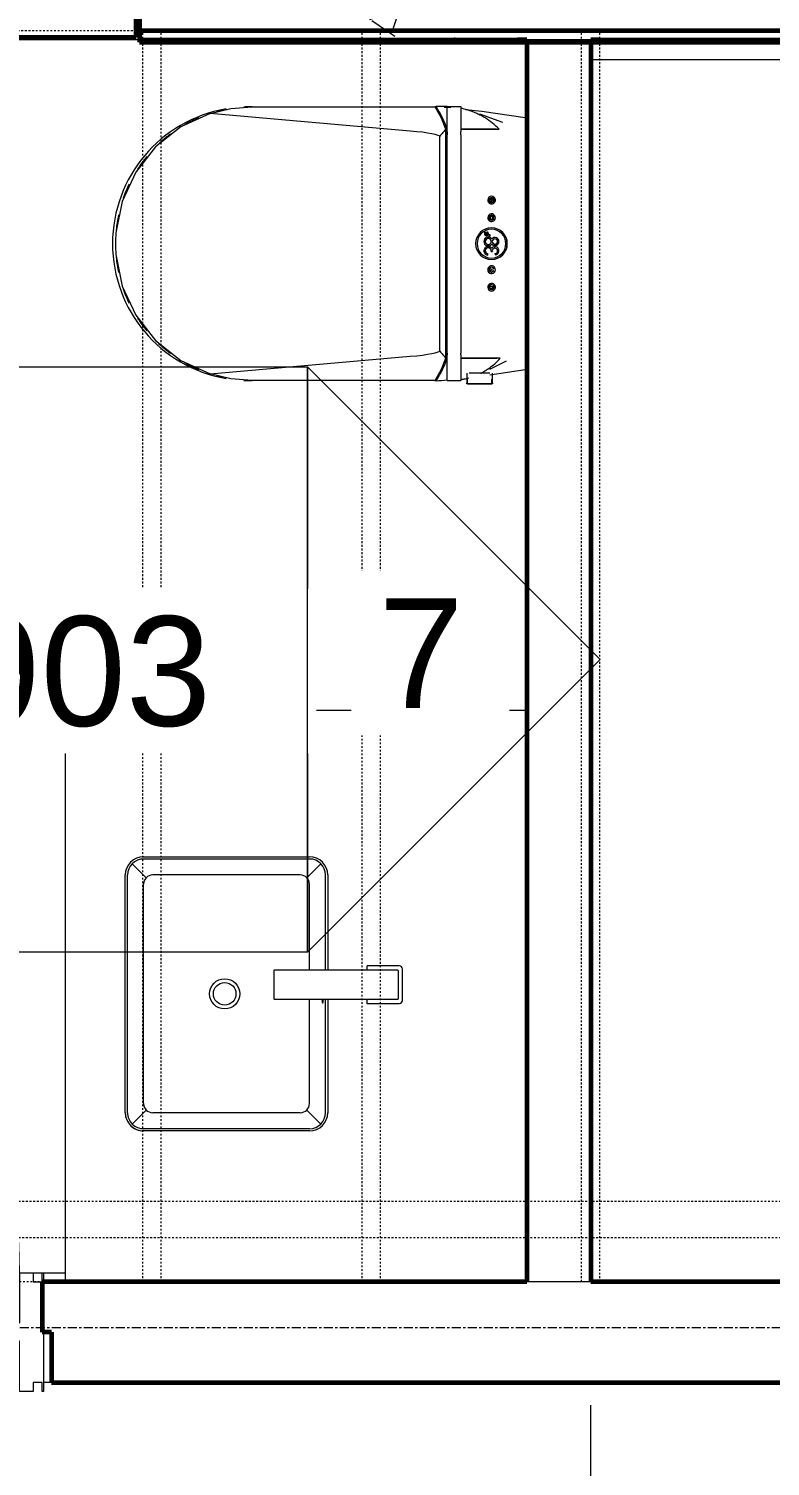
# Model space of a CAD drawing. Header units: inches. Extents: x -10318 to -7858, y -1627 to -453.
# Drawn here: x -8895.3 to -8854.7, y -889 to -810.4 of the extents above; entities that cross this region are included whole.
import ezdxf

# ---------------------------------------------------------------- set-up
doc = ezdxf.new("R2010")
doc.units = ezdxf.units.IN
doc.header["$MEASUREMENT"] = 0
doc.linetypes.add('Grid Line 1_2_', pattern=[0.875, 0.5, -0.125, 0.125, -0.125])
doc.linetypes.add('Overhead 1_16_', pattern=[0.101562, 0.0625, -0.039062])
for name, color, linetype, lineweight in [('A-ANNO-DIMS', 211, 'Continuous', 9), ('A-ANNO-DIMS-64', 211, 'Continuous', 9), ('A-DOOR', 31, 'Continuous', 18), ('A-FLOR', 192, 'Continuous', 18), ('A-FLOR-HRAL', 11, 'Continuous', 9), ('A-FLOR-HRAL-MBND', 5, 'Overhead 1_16_', 9), ('A-WALL', 113, 'Continuous', 18), ('A-WALL-PATT', 111, 'Continuous', 60), ('G-ANNO-SYMB', 111, 'Continuous', 9), ('P-SANR-FIXT', 6, 'Continuous', 9), ('S-FNDN', 32, 'Continuous', 18), ('S-GRID', 1, 'Continuous', 9), ('S-STRS-MBND', 31, 'Overhead 1_16_', 9)]:
    doc.layers.add(name, color=color, linetype=linetype, lineweight=lineweight)
doc.styles.add('Arial', font='arial.ttf', dxfattribs={"height": 6})
doc.dimstyles.new('Linear_-_3_32__Arial', dxfattribs={"dimscale": 12, "dimtxt": 6.121556, "dimasz": 0.666667, "dimexe": 0.5, "dimexo": 0.333333, "dimgap": 0.333333, "dimtad": 1, "dimdec": 3, "dimrnd": 0.125, "dimzin": 3, "dimdsep": 46, "dimlunit": 4, "dimtxsty": 'Arial', "dimblk1": 'OBLIQUE', "dimblk2": 'OBLIQUE', "dimsah": 1, "dimcen": 0.09, "dimdle": 0.5, "dimazin": 0, "dimtfac": 1, "dimtdec": 4, "dimtix": 1, "dimtmove": 0, "dimatfit": 3, "dimfxl": 1, "dimtvp": 1, "dimtfill": 1, "dimfrac": 2, "dimtolj": 1, "dimtzin": 0, "dimarcsym": 2})
pattern_1 = [(50, (950.84, 0), (18.362056, -1.606828), [1.92, -21.12]), (355, (950.84, 0), (-3.552257, 19.255874), [1.536, -16.896]), (100.451, (952.37, -0.134), (14.81021, 17.649286), [1.632, -17.949]), (46.184, (950.84, 5.12), (27.32125, -4.237615), [2.88, -31.68]), (96.636, (953.117, 4.767), (23.927535, 24.93717), [2.448, -26.924]), (351.184, (950.84, 5.12), (23.927645, 24.93743), [2.304, -25.344]), (21, (953.4, 3.84), (15.28081, -10.307465), [1.92, -21.12]), (326, (953.4, 3.84), (6.22856, 18.563735), [1.536, -16.896]), (71.451, (954.673, 2.981), (21.509846, 8.25628), [1.632, -17.949]), (37.5, (950.8396, 0), (0.3110953, 8.5225365), [0.8448, -15.846, 0.8448, -16.307, -16.96]), (37.5, (950.8396, 0), (0.3110953, 8.5225365), [-33.843, 0.8448, -16.115]), (7.5, (950.84, 0), (6.7346365, 10.097431), [0.8448, -8.934, 0.8448, -15.462, -6.464]), (7.5, (950.84, 0), (6.7346365, 10.097431), [-26.086, 0.8448, -5.619]), (327.5, (945.1306, 0), (13.6661073, -0.5771864), [0.8448, -5.555, 0.8448, -19.123, -26.496]), (327.5, (945.1306, 0), (13.6661073, -0.5771864), [-26.368, 0.8448, -25.651]), (317.5, (942.57, 0), (14.929853, 2.562859), [0.8448, -7.475, 0.8448, -12.416, -18.816]), (317.5, (942.57, 0), (14.929853, 2.562859), [-21.581, 0.8448, -17.971])]

# ---------------------------------------------------------------- blocks, each defined once
blk = doc.blocks.new('Smart Toilet - Unique-6402643-4-Lower')
at = {"layer": 'P-SANR-FIXT'}
for p, q in [((-9825.272, -815.951), (-9836.221, -814.993)), ((-9833.92, -814.63), (-9834.082, -814.63)), ((-9833.92, -814.63), (-9823.925, -814.63)), ((-9823.854, -814.63), (-9823.925, -814.63)), ((-9823.89, -814.67), (-9823.828, -814.67)), ((-9823.257, -814.616), (-9823.854, -814.616)), ((-9823.854, -814.662), (-9823.854, -814.616)), ((-9823.058, -814.67), (-9823.424, -814.67)), ((-9823.257, -816.001), (-9823.257, -814.606)), ((-9823.257, -814.606), (-9822.514, -814.606)), ((-9822.514, -814.606), (-9822.514, -814.765)), ((-9822.514, -814.779), (-9822.514, -816.001)), ((-9821.481, -815.005), (-9820.233, -815.472)), ((-9818.984, -815.215), (-9818.901, -815.231)), ((-9823.327, -815.855), (-9823.356, -815.855)), ((-9823.356, -815.855), (-9823.356, -828.366)), ((-9823.327, -828.366), (-9823.327, -815.855)), ((-9823.265, -815.855), (-9823.265, -828.366)), ((-9823.257, -816.001), (-9823.257, -816.162)), ((-9822.514, -815.841), (-9820.415, -815.841)), ((-9820.561, -815.855), (-9822.514, -815.855)), ((-9822.514, -816.162), (-9822.514, -816.001)), ((-9823.655, -816.681), (-9823.655, -816.231)), ((-9823.655, -827.54), (-9823.655, -816.681)), ((-9823.257, -828.1), (-9823.257, -816.162)), ((-9822.514, -816.162), (-9822.514, -828.1)), ((-9820.84, -819.627), (-9820.903, -819.673)), ((-9820.903, -819.673), (-9820.859, -819.734)), ((-9820.839, -819.626), (-9820.902, -819.673)), ((-9820.902, -819.673), (-9820.858, -819.733)), ((-9820.859, -819.734), (-9820.877, -819.804)), ((-9820.877, -819.804), (-9820.797, -819.809)), ((-9820.858, -819.733), (-9820.876, -819.804)), ((-9820.876, -819.804), (-9820.796, -819.808)), ((-9820.774, -819.717), (-9820.84, -819.627)), ((-9820.773, -819.717), (-9820.839, -819.626)), ((-9820.797, -819.809), (-9820.774, -819.717)), ((-9820.796, -819.808), (-9820.773, -819.717)), ((-9820.856, -820.614), (-9820.907, -820.675)), ((-9820.855, -820.614), (-9820.907, -820.675)), ((-9820.907, -820.675), (-9820.88, -820.75)), ((-9820.907, -820.675), (-9820.879, -820.75)), ((-9820.88, -820.75), (-9820.801, -820.764)), ((-9820.879, -820.75), (-9820.801, -820.764)), ((-9820.777, -820.628), (-9820.856, -820.614)), ((-9820.777, -820.628), (-9820.855, -820.614)), ((-9820.801, -820.764), (-9820.75, -820.703)), ((-9820.801, -820.764), (-9820.749, -820.703)), ((-9820.75, -820.703), (-9820.777, -820.628)), ((-9820.749, -820.703), (-9820.777, -820.628)), ((-9821.143, -821.522), (-9821.187, -821.477)), ((-9821.142, -821.522), (-9821.187, -821.477)), ((-9821.046, -821.466), (-9821.082, -821.518)), ((-9821.082, -821.518), (-9821.046, -821.466)), ((-9821.045, -821.466), (-9821.081, -821.517)), ((-9821.045, -821.466), (-9821.081, -821.517)), ((-9821.027, -822.745), (-9821.027, -822.666)), ((-9821.026, -822.745), (-9821.026, -822.666)), ((-9820.849, -822.545), (-9820.784, -822.545)), ((-9820.848, -822.545), (-9820.783, -822.545)), ((-9820.645, -822.649), (-9820.63, -822.727)), ((-9820.644, -822.648), (-9820.629, -822.727)), ((-9820.889, -823.468), (-9820.939, -823.529)), ((-9820.939, -823.529), (-9820.852, -823.599)), ((-9820.888, -823.467), (-9820.938, -823.529)), ((-9820.938, -823.529), (-9820.851, -823.599)), ((-9820.831, -823.515), (-9820.889, -823.468)), ((-9820.83, -823.515), (-9820.888, -823.467)), ((-9820.852, -823.599), (-9820.702, -823.57)), ((-9820.851, -823.599), (-9820.701, -823.57)), ((-9820.626, -823.475), (-9820.831, -823.515)), ((-9820.625, -823.475), (-9820.83, -823.515)), ((-9820.722, -823.454), (-9820.658, -823.408)), ((-9820.721, -823.454), (-9820.657, -823.408)), ((-9820.889, -824.43), (-9820.939, -824.491)), ((-9820.939, -824.491), (-9820.852, -824.561)), ((-9820.888, -824.429), (-9820.938, -824.491)), ((-9820.938, -824.491), (-9820.851, -824.561)), ((-9820.831, -824.477), (-9820.889, -824.43)), ((-9820.83, -824.477), (-9820.888, -824.429)), ((-9820.852, -824.561), (-9820.759, -824.543)), ((-9820.851, -824.561), (-9820.758, -824.543)), ((-9820.759, -824.463), (-9820.831, -824.477)), ((-9820.758, -824.463), (-9820.83, -824.477)), ((-9820.759, -824.543), (-9820.759, -824.463)), ((-9820.758, -824.543), (-9820.758, -824.463)), ((-9823.655, -827.991), (-9823.655, -827.54)), ((-9836.221, -829.228), (-9825.272, -828.27)), ((-9823.356, -828.366), (-9823.327, -828.366)), ((-9823.257, -828.1), (-9823.257, -828.195)), ((-9823.257, -829.588), (-9823.257, -828.195)), ((-9822.514, -828.195), (-9822.514, -828.1)), ((-9822.514, -828.195), (-9822.514, -829.588)), ((-9822.514, -828.366), (-9820.514, -828.366)), ((-9820.353, -828.38), (-9822.514, -828.38)), ((-9820.024, -828.533), (-9820.946, -828.986)), ((-9822.185, -829.199), (-9822.185, -829.746)), ((-9821.481, -829.199), (-9822.044, -829.199)), ((-9820.918, -829.199), (-9821.481, -829.199)), ((-9818.984, -829.006), (-9820.931, -829.3)), ((-9820.777, -829.746), (-9820.777, -829.199)), ((-9818.901, -828.99), (-9818.984, -829.006)), ((-9834.082, -829.591), (-9833.92, -829.591)), ((-9823.925, -829.591), (-9833.92, -829.591)), ((-9823.925, -829.591), (-9823.859, -829.591)), ((-9823.828, -829.552), (-9823.89, -829.552)), ((-9823.859, -829.614), (-9823.859, -829.563)), ((-9823.257, -829.588), (-9822.514, -829.588)), ((-9822.472, -829.552), (-9822.514, -829.552)), ((-9822.298, -829.525), (-9822.472, -829.552)), ((-9822.156, -829.53), (-9822.156, -829.741)), ((-9822.146, -829.785), (-9821.481, -829.785)), ((-9821.481, -829.785), (-9820.817, -829.785)), ((-9820.81, -829.741), (-9820.81, -829.53))]:
    blk.add_line(p, q, dxfattribs=at)
at = {"layer": 'P-SANR-FIXT', "flags": 128}
for points in [[(-9836.221, -814.993), (-9837.821, -815.728), (-9839.204, -816.816), (-9840.295, -818.197), (-9841.033, -819.795), (-9841.378, -821.522)], [(-9836.221, -814.993), (-9835.085, -814.722), (-9833.92, -814.63)], [(-9823.925, -814.63), (-9823.912, -814.65), (-9823.899, -814.67)], [(-9823.327, -815.855), (-9823.573, -815.244), (-9823.899, -814.67)], [(-9822.254, -814.765), (-9821.358, -814.867), (-9818.984, -815.215)], [(-9823.655, -816.231), (-9823.757, -816.186), (-9823.904, -816.142), (-9824.096, -816.1), (-9824.33, -816.059), (-9824.606, -816.021), (-9824.921, -815.985), (-9825.272, -815.951)], [(-9823.356, -815.855), (-9823.383, -815.905), (-9823.418, -815.951)], [(-9841.378, -822.7), (-9841.033, -824.426), (-9840.295, -826.024), (-9839.204, -827.406), (-9837.821, -828.494), (-9836.221, -829.228)], [(-9825.272, -828.27), (-9824.921, -828.237), (-9824.606, -828.2), (-9824.33, -828.162), (-9824.096, -828.121), (-9823.904, -828.079), (-9823.757, -828.035), (-9823.655, -827.991)], [(-9823.899, -829.552), (-9823.573, -828.978), (-9823.327, -828.366)], [(-9823.418, -828.27), (-9823.383, -828.316), (-9823.356, -828.366)], [(-9833.92, -829.591), (-9835.085, -829.5), (-9836.221, -829.228)], [(-9823.899, -829.552), (-9823.912, -829.571), (-9823.925, -829.591)], [(-9822.146, -829.785), (-9822.147, -829.785), (-9822.149, -829.785), (-9822.15, -829.785), (-9822.152, -829.785), (-9822.153, -829.784), (-9822.155, -829.784), (-9822.156, -829.784), (-9822.158, -829.783), (-9822.159, -829.783), (-9822.161, -829.782), (-9822.162, -829.781), (-9822.164, -829.781), (-9822.165, -829.78), (-9822.166, -829.779), (-9822.168, -829.778), (-9822.169, -829.777), (-9822.17, -829.776), (-9822.172, -829.775), (-9822.173, -829.774), (-9822.174, -829.773), (-9822.175, -829.772), (-9822.176, -829.771), (-9822.177, -829.77), (-9822.178, -829.768), (-9822.179, -829.767), (-9822.18, -829.766), (-9822.18, -829.764), (-9822.181, -829.763), (-9822.182, -829.761), (-9822.182, -829.76), (-9822.183, -829.759), (-9822.183, -829.757), (-9822.184, -829.756), (-9822.184, -829.754), (-9822.184, -829.752), (-9822.185, -829.751), (-9822.185, -829.749), (-9822.185, -829.748), (-9822.185, -829.746), (-9822.185, -829.746)], [(-9822.116, -829.781), (-9822.118, -829.78), (-9822.119, -829.78), (-9822.121, -829.78), (-9822.123, -829.78), (-9822.124, -829.78), (-9822.126, -829.779), (-9822.127, -829.779), (-9822.129, -829.779), (-9822.13, -829.778), (-9822.132, -829.777), (-9822.133, -829.777), (-9822.134, -829.776), (-9822.136, -829.775), (-9822.137, -829.774), (-9822.138, -829.774), (-9822.14, -829.773), (-9822.141, -829.772), (-9822.142, -829.771), (-9822.143, -829.77), (-9822.145, -829.769), (-9822.146, -829.767), (-9822.147, -829.766), (-9822.148, -829.765), (-9822.149, -829.764), (-9822.149, -829.762), (-9822.15, -829.761), (-9822.151, -829.76), (-9822.152, -829.758), (-9822.152, -829.757), (-9822.153, -829.755), (-9822.153, -829.754), (-9822.154, -829.752), (-9822.154, -829.751), (-9822.155, -829.749), (-9822.155, -829.748), (-9822.155, -829.746), (-9822.155, -829.745), (-9822.156, -829.743), (-9822.156, -829.742), (-9822.156, -829.741)], [(-9822.146, -829.785), (-9822.145, -829.785), (-9822.143, -829.785), (-9822.141, -829.785), (-9822.137, -829.785), (-9822.132, -829.785), (-9822.127, -829.785), (-9822.12, -829.785), (-9822.112, -829.785), (-9822.103, -829.785), (-9822.093, -829.785), (-9822.082, -829.785), (-9822.07, -829.785), (-9822.058, -829.785), (-9822.044, -829.785), (-9822.03, -829.785), (-9822.014, -829.785), (-9821.998, -829.785), (-9821.981, -829.785), (-9821.963, -829.785), (-9821.944, -829.785), (-9821.925, -829.785), (-9821.904, -829.785), (-9821.884, -829.785), (-9821.862, -829.785), (-9821.84, -829.785), (-9821.818, -829.785), (-9821.794, -829.785), (-9821.771, -829.785), (-9821.747, -829.785), (-9821.722, -829.785), (-9821.697, -829.785), (-9821.672, -829.785), (-9821.646, -829.785), (-9821.62, -829.785), (-9821.594, -829.785), (-9821.568, -829.785), (-9821.541, -829.785), (-9821.515, -829.785), (-9821.488, -829.785), (-9821.481, -829.785)], [(-9821.481, -829.785), (-9821.508, -829.785), (-9821.534, -829.785), (-9821.561, -829.785), (-9821.587, -829.785), (-9821.613, -829.785), (-9821.639, -829.785), (-9821.665, -829.785), (-9821.69, -829.785), (-9821.715, -829.785), (-9821.74, -829.785), (-9821.764, -829.785), (-9821.788, -829.785), (-9821.811, -829.785), (-9821.834, -829.785), (-9821.856, -829.785), (-9821.878, -829.785), (-9821.899, -829.785), (-9821.919, -829.785), (-9821.939, -829.785), (-9821.958, -829.785), (-9821.976, -829.785), (-9821.993, -829.785), (-9822.01, -829.785), (-9822.025, -829.785), (-9822.04, -829.785), (-9822.054, -829.785), (-9822.067, -829.785), (-9822.079, -829.785), (-9822.09, -829.785), (-9822.1, -829.785), (-9822.11, -829.785), (-9822.118, -829.785), (-9822.125, -829.785), (-9822.131, -829.785), (-9822.136, -829.785), (-9822.14, -829.785), (-9822.143, -829.785), (-9822.145, -829.785), (-9822.146, -829.785)], [(-9822.116, -829.781), (-9822.116, -829.781), (-9822.114, -829.781), (-9822.112, -829.781), (-9822.108, -829.781), (-9822.104, -829.781), (-9822.098, -829.781), (-9822.092, -829.781), (-9822.084, -829.781), (-9822.076, -829.781), (-9822.066, -829.781), (-9822.056, -829.781), (-9822.045, -829.781), (-9822.033, -829.781), (-9822.019, -829.781), (-9822.006, -829.781), (-9821.991, -829.781), (-9821.975, -829.781), (-9821.959, -829.781), (-9821.942, -829.781), (-9821.924, -829.781), (-9821.906, -829.781), (-9821.886, -829.781), (-9821.867, -829.781), (-9821.846, -829.781), (-9821.825, -829.781), (-9821.803, -829.781), (-9821.781, -829.781), (-9821.759, -829.781), (-9821.736, -829.781), (-9821.712, -829.781), (-9821.688, -829.781), (-9821.664, -829.781), (-9821.64, -829.781), (-9821.615, -829.781), (-9821.59, -829.781), (-9821.565, -829.781), (-9821.54, -829.781), (-9821.515, -829.781), (-9821.49, -829.781), (-9821.483, -829.781)], [(-9821.483, -829.781), (-9821.508, -829.781), (-9821.533, -829.781), (-9821.559, -829.781), (-9821.584, -829.781), (-9821.609, -829.781), (-9821.633, -829.781), (-9821.658, -829.781), (-9821.682, -829.781), (-9821.706, -829.781), (-9821.729, -829.781), (-9821.753, -829.781), (-9821.775, -829.781), (-9821.797, -829.781), (-9821.819, -829.781), (-9821.84, -829.781), (-9821.861, -829.781), (-9821.881, -829.781), (-9821.9, -829.781), (-9821.919, -829.781), (-9821.937, -829.781), (-9821.954, -829.781), (-9821.971, -829.781), (-9821.987, -829.781), (-9822.002, -829.781), (-9822.016, -829.781), (-9822.029, -829.781), (-9822.041, -829.781), (-9822.053, -829.781), (-9822.064, -829.781), (-9822.073, -829.781), (-9822.082, -829.781), (-9822.09, -829.781), (-9822.096, -829.781), (-9822.102, -829.781), (-9822.107, -829.781), (-9822.111, -829.781), (-9822.114, -829.781), (-9822.115, -829.781), (-9822.116, -829.781)], [(-9820.849, -829.781), (-9820.85, -829.781), (-9820.851, -829.781), (-9820.854, -829.781), (-9820.857, -829.781), (-9820.862, -829.781), (-9820.867, -829.781), (-9820.874, -829.781), (-9820.881, -829.781), (-9820.89, -829.781), (-9820.899, -829.781), (-9820.909, -829.781), (-9820.921, -829.781), (-9820.933, -829.781), (-9820.946, -829.781), (-9820.96, -829.781), (-9820.974, -829.781), (-9820.99, -829.781), (-9821.006, -829.781), (-9821.023, -829.781), (-9821.041, -829.781), (-9821.06, -829.781), (-9821.079, -829.781), (-9821.099, -829.781), (-9821.119, -829.781), (-9821.14, -829.781), (-9821.162, -829.781), (-9821.184, -829.781), (-9821.207, -829.781), (-9821.23, -829.781), (-9821.253, -829.781), (-9821.277, -829.781), (-9821.301, -829.781), (-9821.325, -829.781), (-9821.35, -829.781), (-9821.375, -829.781), (-9821.4, -829.781), (-9821.425, -829.781), (-9821.451, -829.781), (-9821.476, -829.781), (-9821.483, -829.781)], [(-9821.483, -829.781), (-9821.457, -829.781), (-9821.432, -829.781), (-9821.407, -829.781), (-9821.382, -829.781), (-9821.357, -829.781), (-9821.332, -829.781), (-9821.308, -829.781), (-9821.283, -829.781), (-9821.259, -829.781), (-9821.236, -829.781), (-9821.213, -829.781), (-9821.19, -829.781), (-9821.168, -829.781), (-9821.146, -829.781), (-9821.125, -829.781), (-9821.104, -829.781), (-9821.084, -829.781), (-9821.065, -829.781), (-9821.046, -829.781), (-9821.028, -829.781), (-9821.011, -829.781), (-9820.994, -829.781), (-9820.979, -829.781), (-9820.964, -829.781), (-9820.95, -829.781), (-9820.936, -829.781), (-9820.924, -829.781), (-9820.912, -829.781), (-9820.902, -829.781), (-9820.892, -829.781), (-9820.883, -829.781), (-9820.876, -829.781), (-9820.869, -829.781), (-9820.863, -829.781), (-9820.858, -829.781), (-9820.855, -829.781), (-9820.852, -829.781), (-9820.85, -829.781), (-9820.849, -829.781)], [(-9820.817, -829.785), (-9820.817, -829.785), (-9820.819, -829.785), (-9820.822, -829.785), (-9820.825, -829.785), (-9820.83, -829.785), (-9820.836, -829.785), (-9820.843, -829.785), (-9820.851, -829.785), (-9820.859, -829.785), (-9820.869, -829.785), (-9820.88, -829.785), (-9820.892, -829.785), (-9820.905, -829.785), (-9820.918, -829.785), (-9820.933, -829.785), (-9820.948, -829.785), (-9820.965, -829.785), (-9820.982, -829.785), (-9821, -829.785), (-9821.018, -829.785), (-9821.038, -829.785), (-9821.058, -829.785), (-9821.079, -829.785), (-9821.1, -829.785), (-9821.122, -829.785), (-9821.145, -829.785), (-9821.168, -829.785), (-9821.192, -829.785), (-9821.216, -829.785), (-9821.24, -829.785), (-9821.265, -829.785), (-9821.291, -829.785), (-9821.316, -829.785), (-9821.342, -829.785), (-9821.368, -829.785), (-9821.395, -829.785), (-9821.421, -829.785), (-9821.447, -829.785), (-9821.474, -829.785), (-9821.481, -829.785)], [(-9821.481, -829.785), (-9821.455, -829.785), (-9821.428, -829.785), (-9821.402, -829.785), (-9821.375, -829.785), (-9821.349, -829.785), (-9821.323, -829.785), (-9821.298, -829.785), (-9821.272, -829.785), (-9821.247, -829.785), (-9821.222, -829.785), (-9821.198, -829.785), (-9821.174, -829.785), (-9821.151, -829.785), (-9821.128, -829.785), (-9821.106, -829.785), (-9821.084, -829.785), (-9821.063, -829.785), (-9821.043, -829.785), (-9821.023, -829.785), (-9821.005, -829.785), (-9820.986, -829.785), (-9820.969, -829.785), (-9820.953, -829.785), (-9820.937, -829.785), (-9820.922, -829.785), (-9820.908, -829.785), (-9820.895, -829.785), (-9820.883, -829.785), (-9820.872, -829.785), (-9820.862, -829.785), (-9820.853, -829.785), (-9820.845, -829.785), (-9820.838, -829.785), (-9820.832, -829.785), (-9820.826, -829.785), (-9820.822, -829.785), (-9820.82, -829.785), (-9820.818, -829.785), (-9820.817, -829.785)], [(-9820.81, -829.741), (-9820.81, -829.743), (-9820.81, -829.744), (-9820.81, -829.746), (-9820.81, -829.747), (-9820.811, -829.749), (-9820.811, -829.75), (-9820.811, -829.752), (-9820.812, -829.754), (-9820.812, -829.755), (-9820.813, -829.756), (-9820.813, -829.758), (-9820.814, -829.759), (-9820.815, -829.761), (-9820.816, -829.762), (-9820.817, -829.763), (-9820.818, -829.765), (-9820.818, -829.766), (-9820.819, -829.767), (-9820.821, -829.768), (-9820.822, -829.769), (-9820.823, -829.77), (-9820.824, -829.771), (-9820.825, -829.772), (-9820.827, -829.773), (-9820.828, -829.774), (-9820.829, -829.775), (-9820.831, -829.776), (-9820.832, -829.777), (-9820.833, -829.777), (-9820.835, -829.778), (-9820.836, -829.778), (-9820.838, -829.779), (-9820.839, -829.779), (-9820.841, -829.78), (-9820.842, -829.78), (-9820.844, -829.78), (-9820.846, -829.78), (-9820.847, -829.78), (-9820.849, -829.781), (-9820.849, -829.781)], [(-9820.777, -829.746), (-9820.777, -829.747), (-9820.778, -829.749), (-9820.778, -829.75), (-9820.778, -829.752), (-9820.778, -829.754), (-9820.779, -829.755), (-9820.779, -829.757), (-9820.779, -829.758), (-9820.78, -829.76), (-9820.781, -829.761), (-9820.781, -829.762), (-9820.782, -829.764), (-9820.783, -829.765), (-9820.783, -829.767), (-9820.784, -829.768), (-9820.785, -829.769), (-9820.786, -829.77), (-9820.787, -829.772), (-9820.788, -829.773), (-9820.789, -829.774), (-9820.791, -829.775), (-9820.792, -829.776), (-9820.793, -829.777), (-9820.794, -829.778), (-9820.796, -829.779), (-9820.797, -829.78), (-9820.798, -829.78), (-9820.8, -829.781), (-9820.801, -829.782), (-9820.803, -829.782), (-9820.804, -829.783), (-9820.806, -829.783), (-9820.807, -829.784), (-9820.809, -829.784), (-9820.81, -829.785), (-9820.812, -829.785), (-9820.813, -829.785), (-9820.815, -829.785), (-9820.816, -829.785), (-9820.817, -829.785)]]:
    blk.add_lwpolyline(points, dxfattribs=at)
at = {"layer": 'P-SANR-FIXT'}
for centre, radius, start, end in [((-9834.082, -822.111), 7.48, 99.77719, 260.22281), ((-9833.92, -822.111), 7.48, 113.00435, 119.53934), ((-9833.92, -822.111), 7.48, 102.31293, 105.20867), ((-9834.082, -822.111), 7.48, 90, 92.26639), ((-9833.92, -822.111), 7.48, 126.71097, 133.22205), ((-9833.92, -822.111), 7.48, 140.42332, 146.90484), ((-9833.92, -822.111), 7.48, 154.14378, 160.58746), ((-9820.829, -819.727), 0.211, 328.71323, 215.45759), ((-9820.828, -819.727), 0.211, 328.71323, 215.45759), ((-9820.829, -819.727), 0.211, 215.45759, 328.71323), ((-9820.828, -819.727), 0.211, 215.45759, 328.71323), ((-9820.829, -819.727), 0.132, 353.05784, 215.45759), ((-9820.828, -819.727), 0.132, 353.05784, 215.45759), ((-9820.829, -819.727), 0.132, 185.80429, 215.45759), ((-9820.829, -819.727), 0.132, 353.05784, 170.97764), ((-9820.828, -819.727), 0.132, 353.05784, 170.97764), ((-9820.828, -819.727), 0.132, 185.80429, 215.45759), ((-9820.829, -819.727), 0.132, 215.45759, 353.05784), ((-9820.829, -819.727), 0.132, 215.45759, 353.05784), ((-9820.828, -819.727), 0.132, 215.45759, 353.05784), ((-9820.828, -819.727), 0.132, 215.45759, 353.05784), ((-9833.92, -822.111), 7.48, 167.87267, 174.27094), ((-9820.829, -820.689), 0.211, 337.4708, 215.45759), ((-9820.828, -820.689), 0.211, 337.4708, 215.45759), ((-9820.829, -820.689), 0.211, 215.45759, 337.4708), ((-9820.828, -820.689), 0.211, 215.45759, 337.4708), ((-9820.829, -820.689), 0.132, 343.78899, 215.45759), ((-9820.829, -820.689), 0.132, 56.18543, 215.45759), ((-9820.828, -820.689), 0.132, 56.18543, 215.45759), ((-9820.828, -820.689), 0.132, 343.78899, 215.45759), ((-9820.829, -820.689), 0.132, 215.45759, 343.78899), ((-9820.829, -820.689), 0.132, 215.45759, 343.78899), ((-9820.828, -820.689), 0.132, 215.45759, 343.78899), ((-9820.828, -820.689), 0.132, 215.45759, 343.78899), ((-9820.829, -820.689), 0.132, 343.78899, 54.3077), ((-9820.828, -820.689), 0.132, 343.78899, 54.04315), ((-9820.831, -822.11), 0.866, 90, 270), ((-9820.832, -822.111), 0.866, 90, 270), ((-9820.832, -822.111), 0.787, 90, 270), ((-9820.831, -822.11), 0.787, 90, 270), ((-9821.11, -821.557), 0.111, 134.36185, 54.73494), ((-9821.109, -821.557), 0.111, 134.36185, 54.73494), ((-9821.11, -821.557), 0.111, 134.36185, 163.8748), ((-9821.109, -821.557), 0.111, 134.36185, 163.8748), ((-9821.11, -821.557), 0.0482, 133.52813, 54.73494), ((-9821.11, -821.557), 0.0482, 163.12884, 54.73494), ((-9821.109, -821.557), 0.0482, 163.12884, 54.73494), ((-9821.109, -821.557), 0.0482, 133.52813, 54.73494), ((-9821.11, -821.557), 0.111, 267.17015, 10.4655), ((-9821.109, -821.557), 0.111, 267.17015, 10.4655), ((-9821.11, -821.557), 0.111, 39.97846, 54.73494), ((-9821.109, -821.557), 0.111, 39.97846, 54.73494), ((-9820.832, -822.111), 0.866, 270, 90), ((-9820.832, -822.111), 0.787, 270, 90), ((-9820.831, -822.11), 0.866, 270, 90), ((-9820.831, -822.11), 0.787, 270, 90), ((-9821.008, -821.994), 0.243, 36.79427, 322.80569), ((-9821.008, -822.503), 0.243, 36.79427, 265.53056), ((-9821.007, -821.993), 0.243, 36.79427, 322.80569), ((-9821.007, -822.502), 0.243, 36.79427, 265.53056), ((-9821.008, -821.994), 0.164, 90, 270), ((-9821.008, -821.994), 0.164, 106.27262, 253.72738), ((-9821.008, -822.503), 0.164, 345.14092, 263.3825), ((-9821.007, -821.993), 0.164, 90, 270), ((-9821.007, -821.993), 0.164, 106.58189, 253.41811), ((-9821.007, -822.502), 0.164, 345.14092, 263.3825), ((-9821.11, -821.557), 0.111, 237.6572, 252.41368), ((-9821.109, -821.557), 0.111, 237.6572, 252.41368), ((-9821.008, -821.994), 0.164, 90, 105), ((-9821.008, -821.994), 0.164, 255, 270), ((-9821.007, -821.993), 0.164, 90, 105), ((-9821.007, -821.993), 0.164, 255, 270), ((-9821.008, -821.994), 0.164, 270, 90), ((-9821.008, -821.994), 0.164, 30, 90), ((-9821.008, -821.994), 0.164, 270, 330), ((-9821.007, -821.993), 0.164, 30, 90), ((-9821.007, -821.993), 0.164, 270, 90), ((-9821.007, -821.993), 0.164, 270, 329.82388), ((-9820.935, -821.663), 0.0394, 90, 270), ((-9820.935, -821.663), 0.0394, 90, 180), ((-9820.934, -821.663), 0.0394, 90, 180), ((-9820.934, -821.663), 0.0394, 90, 270), ((-9820.934, -821.663), 0.0394, 195, 255), ((-9820.935, -821.663), 0.0394, 210, 255), ((-9820.935, -821.663), 0.0394, 270, 90), ((-9820.935, -821.663), 0.0394, 75, 90), ((-9820.934, -821.663), 0.0394, 75, 90), ((-9820.934, -821.663), 0.0394, 270, 90), ((-9820.935, -821.663), 0.0394, 285, 30), ((-9820.934, -821.663), 0.0394, 285, 0), ((-9821.007, -822.502), 0.164, 359.78521, 58.36239), ((-9820.935, -821.663), 0.0394, 45, 60), ((-9820.934, -821.663), 0.0394, 45, 60), ((-9820.934, -821.663), 0.0394, 15, 30), ((-9821.008, -821.994), 0.164, 345, 15), ((-9821.007, -821.993), 0.164, 345, 14.85907), ((-9820.645, -821.995), 0.223, 220.70048, 138.89948), ((-9820.644, -821.994), 0.223, 220.70048, 138.89948), ((-9820.644, -822.504), 0.223, 273.90095, 138.89948), ((-9820.645, -822.504), 0.223, 273.90095, 138.89948), ((-9820.645, -821.995), 0.145, 90, 270), ((-9820.645, -821.995), 0.145, 90, 270), ((-9820.645, -822.504), 0.145, 270, 196.4134), ((-9820.644, -821.994), 0.145, 90, 270), ((-9820.644, -821.994), 0.145, 90, 270), ((-9820.644, -822.504), 0.145, 270, 196.4134), ((-9820.645, -821.995), 0.145, 270, 90), ((-9820.645, -821.995), 0.145, 15, 90), ((-9820.645, -821.995), 0.145, 270, 0), ((-9820.644, -821.994), 0.145, 15, 90), ((-9820.644, -821.994), 0.145, 270, 90), ((-9820.644, -821.994), 0.145, 270, 0), ((-9820.645, -822.504), 0.145, 355.92402, 67.52737), ((-9820.644, -822.504), 0.145, 355.92402, 67.52737), ((-9833.92, -822.111), 7.48, 185.72906, 192.12733), ((-9821.008, -822.503), 0.164, 175.51674, 234.09391), ((-9821.007, -822.502), 0.164, 175.51674, 234.09391), ((-9821.008, -822.503), 0.164, 359.78521, 47.11182), ((-9820.829, -823.532), 0.211, 144.54241, 15.67238), ((-9820.828, -823.532), 0.211, 144.54241, 15.67238), ((-9820.829, -823.532), 0.211, 36.04702, 144.54241), ((-9820.828, -823.532), 0.211, 36.04702, 144.54241), ((-9820.829, -823.532), 0.132, 144.54241, 343.25353), ((-9820.829, -823.532), 0.132, 144.54241, 314.86622), ((-9820.828, -823.532), 0.132, 144.54241, 314.86622), ((-9820.828, -823.532), 0.132, 144.54241, 343.25353), ((-9820.829, -823.532), 0.132, 36.04702, 144.54241), ((-9820.829, -823.532), 0.132, 90.29472, 144.54241), ((-9820.828, -823.532), 0.132, 90.29472, 144.54241), ((-9820.828, -823.532), 0.132, 36.04702, 144.54241), ((-9833.92, -822.111), 7.48, 199.41254, 205.85622), ((-9820.829, -824.494), 0.211, 144.54241, 31.28677), ((-9820.828, -824.494), 0.211, 144.54241, 31.28677), ((-9820.829, -824.494), 0.211, 31.28677, 144.54241), ((-9820.828, -824.494), 0.211, 31.28677, 144.54241), ((-9820.829, -824.494), 0.132, 144.54241, 6.94216), ((-9820.829, -824.494), 0.132, 144.54241, 6.94216), ((-9820.828, -824.494), 0.132, 144.54241, 6.94216), ((-9820.828, -824.494), 0.132, 144.54241, 6.94216), ((-9820.829, -824.494), 0.132, 6.94216, 144.54241), ((-9820.829, -824.494), 0.132, 89.50231, 144.54241), ((-9820.828, -824.494), 0.132, 89.50231, 144.54241), ((-9820.828, -824.494), 0.132, 6.94216, 144.54241), ((-9820.829, -824.494), 0.132, 6.94216, 75.74229), ((-9820.828, -824.494), 0.132, 6.94216, 75.74229), ((-9833.92, -822.111), 7.48, 213.09516, 219.57668), ((-9833.92, -822.111), 7.48, 226.77795, 233.28903), ((-9833.92, -822.111), 7.48, 240.46066, 246.99565), ((-9833.92, -822.111), 7.48, 254.79133, 257.68707), ((-9834.082, -822.111), 7.48, 267.73361, 270)]:
    blk.add_arc(centre, radius, start, end, dxfattribs=at)
for centre, major_axis, start_param, end_param in [((-9831.751, -817.198), (8.7, 0), 0.218389, 0.43302), ((-9831.751, -827.024), (8.7, 0), 5.84864, 6.064796), ((-9827.739, -803.357), (37.334, 0), 4.816494, 4.832719)]:
    blk.add_ellipse(centre, major_axis=major_axis, ratio=0.707107, start_param=start_param, end_param=end_param, dxfattribs=at)
for points, knots in [([(-9820.415, -815.841), (-9820.527, -815.73), (-9820.767, -815.519), (-9821.105, -815.278), (-9821.401, -815.106), (-9821.714, -814.949), (-9822.082, -814.807), (-9822.386, -814.728), (-9822.512, -814.702)], [-1, -1, -1, -1, -0.8333333, -0.6666667, -0.5833333, -0.5, -0.3333333, -0.2194852, -0.2194852, -0.2194852, -0.2194852]), ([(-9821.44, -829.207), (-9821.426, -829.2), (-9821.342, -829.158), (-9821.194, -829.075), (-9820.938, -828.91), (-9820.649, -828.682), (-9820.447, -828.484), (-9820.353, -828.38)], [0.4840848, 0.4840848, 0.4840848, 0.4840848, 0.5, 0.5833333, 0.6666667, 0.8333333, 1, 1, 1, 1]), ([(-9822.509, -829.542), (-9822.447, -829.533), (-9822.301, -829.508), (-9822.158, -829.473), (-9822.077, -829.451)], [0.105386, 0.105386, 0.105386, 0.105386, 0.1666667, 0.2507888, 0.2507888, 0.2507888, 0.2507888])]:
    blk.add_open_spline(points, degree=3, knots=knots, dxfattribs=at)
for points in [[(-9823.418, -815.951), (-9823.44, -815.978), (-9823.49, -816.035), (-9823.573, -816.129), (-9823.628, -816.196), (-9823.655, -816.231)], [(-9841.378, -821.522), (-9841.393, -821.718), (-9841.408, -822.111), (-9841.393, -822.504), (-9841.378, -822.7)], [(-9823.655, -827.991), (-9823.628, -828.025), (-9823.573, -828.093), (-9823.49, -828.186), (-9823.44, -828.243), (-9823.418, -828.27)]]:
    blk.add_open_spline(points, degree=3, dxfattribs=at)
blk = doc.blocks.new('Trustile 2200 - 30 x 96-6936227-4-Lower')
at = {"layer": 'A-DOOR', "lineweight": 9}
for p, q in [((-5.526, 4.23), (-9.659, 4.23)), ((-5.526, 3.443), (-5.526, 4.23)), ((-10.644, 3.246), (-10.644, 2.065)), ((-9.856, 2.065), (-9.856, 3.246)), ((-9.659, 3.443), (-5.526, 3.443)), ((-11.53, 2.065), (-11.53, 1.75)), ((-9.167, 2.065), (-11.53, 2.065)), ((-11.53, 1.75), (-9.167, 1.75)), ((-9.167, 1.75), (-9.167, 2.065)), ((-11.53, -1.75), (-11.53, -2.065)), ((-9.167, -1.75), (-11.53, -1.75)), ((-11.53, -2.065), (-9.167, -2.065)), ((-10.644, -2.065), (-10.644, -3.246)), ((-9.856, -3.246), (-9.856, -2.065)), ((-9.167, -2.065), (-9.167, -1.75)), ((-5.526, -3.443), (-9.659, -3.443)), ((-5.526, -4.23), (-5.526, -3.443)), ((-9.659, -4.23), (-5.526, -4.23))]:
    blk.add_line(p, q, dxfattribs=at)
at = {"layer": 'A-DOOR'}
for p, q in [((-13.319, 3.25), (-13.25, 3.25)), ((-13.319, 0), (-13.319, 3.25)), ((-13.25, 3.25), (-13.25, 2.75)), ((-12.75, 3.25), (-12, 3.25)), ((-12.75, 2.75), (-12.75, 3.25)), ((-12, 3.25), (-12, 0.5)), ((18, 3.25), (18.75, 3.25)), ((18, 0.5), (18, 3.25)), ((18.75, 3.25), (18.75, 2.75)), ((19.25, 3.25), (19.319, 3.25)), ((19.25, 2.75), (19.25, 3.25)), ((19.319, 3.25), (19.319, 0)), ((-13.25, 2.75), (-12.75, 2.75)), ((18.75, 2.75), (19.25, 2.75)), ((-12, 0.5), (-11.5, 0.5)), ((-11.5, 0.5), (-11.5, -0.5)), ((17.5, 0.5), (18, 0.5)), ((17.5, -0.5), (17.5, 0.5)), ((-12, -0.5), (-12, -3.25)), ((-11.5, -0.5), (-12, -0.5)), ((-12, -3.25), (-12, -0.5)), ((-12, -0.5), (-6.267, -0.5)), ((-6.267, -0.5), (-6.267, -0.527)), ((-6.267, -0.527), (-6.177, -0.527)), ((-6.177, -0.5), (18, -0.5)), ((-6.177, -0.527), (-6.177, -0.5)), ((18, -0.5), (17.5, -0.5)), ((18, -3.25), (18, -0.5)), ((18, -0.5), (18, -3.25)), ((-6.267, -1.693), (-6.267, -1.75)), ((-6.177, -1.693), (-6.267, -1.693)), ((-6.267, -1.75), (-6.177, -1.75)), ((-6.177, -1.75), (-6.177, -1.693)), ((-13.319, -3.25), (-13.319, -2.75)), ((-13.25, -2.75), (-13.25, -3.25)), ((-12.75, -2.75), (-13.25, -2.75)), ((-12.75, -3.25), (-12.75, -2.75)), ((18.75, -2.75), (18.75, -3.25)), ((19.25, -2.75), (18.75, -2.75)), ((19.25, -3.25), (19.25, -2.75)), ((19.319, -2.75), (19.319, -3.25)), ((-13.25, -3.25), (-13.319, -3.25)), ((-12, -3.25), (-12.75, -3.25)), ((-10.643, -3.25), (-12, -3.25)), ((18, -3.25), (-9.855, -3.25)), ((18, -3.25), (16.625, -3.25)), ((16.625, -3.25), (16.625, -33.25)), ((18.75, -3.25), (18, -3.25)), ((18, -33.25), (18, -3.25)), ((19.319, -3.25), (19.25, -3.25)), ((16.625, -33.25), (18, -33.25))]:
    blk.add_line(p, q, dxfattribs=at)
at = {"layer": 'A-DOOR', "lineweight": 9, "flags": 128}
for points in [[(-9.659, 4.23), (-9.699, 4.23), (-9.738, 4.227), (-9.777, 4.223), (-9.816, 4.218), (-9.855, 4.211), (-9.893, 4.202), (-9.931, 4.192), (-9.969, 4.18), (-10.006, 4.167), (-10.043, 4.153), (-10.079, 4.137), (-10.114, 4.119), (-10.149, 4.1), (-10.182, 4.08), (-10.215, 4.058), (-10.247, 4.036), (-10.278, 4.011), (-10.308, 3.986), (-10.338, 3.959), (-10.366, 3.932), (-10.392, 3.903), (-10.418, 3.873), (-10.443, 3.842), (-10.466, 3.811), (-10.488, 3.778), (-10.508, 3.744), (-10.528, 3.71), (-10.545, 3.675), (-10.562, 3.639), (-10.577, 3.603), (-10.59, 3.566), (-10.602, 3.528), (-10.613, 3.49), (-10.622, 3.452), (-10.629, 3.413), (-10.635, 3.374), (-10.64, 3.335), (-10.642, 3.296), (-10.644, 3.257), (-10.644, 3.246)], [(-9.856, 3.246), (-9.856, 3.254), (-9.856, 3.262), (-9.855, 3.27), (-9.854, 3.277), (-9.852, 3.285), (-9.851, 3.293), (-9.849, 3.3), (-9.846, 3.308), (-9.844, 3.315), (-9.841, 3.323), (-9.838, 3.33), (-9.834, 3.337), (-9.83, 3.344), (-9.826, 3.351), (-9.822, 3.357), (-9.817, 3.364), (-9.813, 3.37), (-9.807, 3.376), (-9.802, 3.382), (-9.797, 3.387), (-9.791, 3.393), (-9.785, 3.398), (-9.779, 3.403), (-9.772, 3.407), (-9.766, 3.412), (-9.759, 3.416), (-9.752, 3.42), (-9.745, 3.423), (-9.738, 3.427), (-9.731, 3.43), (-9.723, 3.432), (-9.716, 3.435), (-9.708, 3.437), (-9.701, 3.439), (-9.693, 3.44), (-9.685, 3.441), (-9.677, 3.442), (-9.669, 3.443), (-9.662, 3.443), (-9.659, 3.443)], [(-10.644, -3.246), (-10.643, -3.285), (-10.641, -3.325), (-10.637, -3.364), (-10.631, -3.403), (-10.624, -3.442), (-10.615, -3.48), (-10.605, -3.518), (-10.594, -3.556), (-10.581, -3.593), (-10.566, -3.629), (-10.55, -3.665), (-10.532, -3.701), (-10.514, -3.735), (-10.493, -3.769), (-10.472, -3.802), (-10.449, -3.834), (-10.425, -3.865), (-10.399, -3.895), (-10.373, -3.924), (-10.345, -3.952), (-10.316, -3.979), (-10.287, -4.005), (-10.256, -4.029), (-10.224, -4.052), (-10.191, -4.074), (-10.158, -4.095), (-10.123, -4.114), (-10.088, -4.132), (-10.052, -4.148), (-10.016, -4.163), (-9.979, -4.177), (-9.942, -4.189), (-9.904, -4.2), (-9.865, -4.209), (-9.827, -4.216), (-9.788, -4.222), (-9.749, -4.226), (-9.709, -4.229), (-9.67, -4.23), (-9.659, -4.23)], [(-9.659, -3.443), (-9.667, -3.443), (-9.675, -3.442), (-9.683, -3.441), (-9.691, -3.44), (-9.699, -3.439), (-9.706, -3.437), (-9.714, -3.435), (-9.721, -3.433), (-9.729, -3.43), (-9.736, -3.427), (-9.743, -3.424), (-9.75, -3.421), (-9.757, -3.417), (-9.764, -3.413), (-9.771, -3.409), (-9.777, -3.404), (-9.783, -3.399), (-9.789, -3.394), (-9.795, -3.389), (-9.801, -3.383), (-9.806, -3.377), (-9.811, -3.371), (-9.816, -3.365), (-9.821, -3.359), (-9.825, -3.352), (-9.829, -3.346), (-9.833, -3.339), (-9.837, -3.332), (-9.84, -3.325), (-9.843, -3.317), (-9.846, -3.31), (-9.848, -3.303), (-9.85, -3.295), (-9.852, -3.287), (-9.853, -3.28), (-9.855, -3.272), (-9.855, -3.264), (-9.856, -3.256), (-9.856, -3.248), (-9.856, -3.246)]]:
    blk.add_lwpolyline(points, dxfattribs=at)
at = {"layer": 'A-DOOR', "lineweight": 9}
blk.add_arc((18, -3.25), 30, 180, 270, dxfattribs=at)
blk = doc.blocks.new('sink-undermount-lavatory-kohler-verticylrectangle-k-8189 - 7-Black Black-6770234-4-Lower')
at = {"layer": 'P-SANR-FIXT'}
for p, q in [((-6.354, 4.291), (-7.119, 5.056)), ((-6.5, 5.312), (6.5, 5.312)), ((6.354, 4.291), (7.119, 5.056)), ((-7.375, -4.638), (-7.375, 4.437)), ((-6.5, -4.138), (-6.5, 3.937)), ((-6, 4.437), (6, 4.437)), ((6.5, -4.138), (6.5, 3.937)), ((7.375, -4.638), (7.375, 4.437)), ((-6.354, -4.492), (-7.119, -5.257)), ((-6, -4.638), (-0.289, -4.638)), ((1.289, -4.638), (6, -4.638)), ((6.354, -4.492), (7.119, -5.257)), ((-6.5, -5.513), (-0.289, -5.513)), ((1.289, -5.513), (6.5, -5.513))]:
    blk.add_line(p, q, dxfattribs=at)
for radius in [0.826, 0.618]:
    blk.add_circle((0, 0), radius, dxfattribs=at)
for centre, radius, start, end in [((-6.5, 4.437), 1, 90, 180), ((-6.5, 4.437), 0.875, 90, 180), ((6.5, 4.437), 1, 0, 90), ((6.5, 4.437), 0.875, 0, 90), ((-6, 3.937), 0.5, 90, 180), ((6, 3.937), 0.5, 0, 90), ((-6.5, -4.638), 1, 180, 270), ((-6.5, -4.638), 0.875, 180, 270), ((-6, -4.138), 0.5, 180, 270), ((6, -4.138), 0.5, 270, 360), ((6.5, -4.638), 1, 270, 360), ((6.5, -4.638), 0.875, 270, 360)]:
    blk.add_arc(centre, radius, start, end, dxfattribs=at)
for centre, start_param, end_param in [((0, -5.358), 2.258485, 3.147454), ((0, -5.359), 3.135731, 4.024701)]:
    blk.add_ellipse(centre, major_axis=(0.5, 0), ratio=0.10668, start_param=start_param, end_param=end_param, dxfattribs=at)
blk = doc.blocks.new('Homary ridge Single handle Black - Black Single Handle-6772540-4-Lower')
at = {"layer": 'P-SANR-FIXT'}
for p, q in [((-1.031, 0.794), (-1.031, -0.94)), ((0.857, 0.969), (-0.857, 0.969)), ((1.031, -0.94), (1.031, 0.794)), ((-0.789, 0.723), (-0.789, -0.969)), ((0.762, 0.749), (-0.763, 0.749)), ((0.789, -0.969), (0.789, 0.722)), ((-1.003, -0.969), (-0.789, -0.969)), ((-0.789, -0.969), (-0.789, -6.042)), ((0.789, -6.042), (0.789, -0.969)), ((0.789, -0.969), (1.003, -0.969)), ((-0.762, -6.069), (0.762, -6.069))]:
    blk.add_line(p, q, dxfattribs=at)
for centre, radius, start, end in [((-0.857, 0.794), 0.174, 90, 180), ((0.857, 0.794), 0.174, 0, 90), ((-0.763, 0.723), 0.0263, 90, 180), ((0.762, 0.722), 0.0273, 360, 90), ((-1.003, -0.94), 0.0286, 180, 270), ((1.003, -0.94), 0.0286, 270, 0), ((-0.762, -6.042), 0.0266, 180, 270), ((0.762, -6.042), 0.0266, 270, 0)]:
    blk.add_arc(centre, radius, start, end, dxfattribs=at)
blk = doc.blocks.new('Railing - Railing-7312408-4-Lower')
at = {"layer": 'A-FLOR-HRAL-MBND'}
for p, q in [((-9734.6, -874.489), (-9862.903, -874.489)), ((-9734.6, -876.489), (-9862.903, -876.489))]:
    blk.add_line(p, q, dxfattribs=at)
blk = doc.blocks.new('Top Rail Type - Top Rail_Internal_-7312597-4-Lower')
at = {"layer": 'A-FLOR-HRAL', "linetype": 'Overhead 1_16_'}
for p, q in [((-9734.6, -874.489), (-9862.903, -874.489)), ((-9734.6, -876.489), (-9862.903, -876.489))]:
    blk.add_line(p, q, dxfattribs=at)
blk = doc.blocks.new('DIMBLOCK20-4-Lower')
at = {"layer": 'A-ANNO-DIMS-64'}
for p, q in [((-8930.563, -923.916), (-8930.563, -885.64)), ((-8864.563, -923.916), (-8864.563, -885.64)), ((-8930.563, -923.916), (-8864.563, -923.916)), ((-8930.563, -923.916), (-8930.563, -929.916)), ((-8864.563, -923.916), (-8864.563, -929.916))]:
    blk.add_line(p, q, dxfattribs=at)
at = {"layer": 'A-ANNO-DIMS-64', "lineweight": 50}
for p, q in [((-8930.563, -923.916), (-8926.563, -919.916)), ((-8864.563, -923.916), (-8860.563, -919.916)), ((-8930.563, -923.916), (-8934.563, -927.916)), ((-8864.563, -923.916), (-8868.563, -927.916))]:
    blk.add_line(p, q, dxfattribs=at)
at = {"layer": 'A-ANNO-DIMS-64', "color": 0, "insert": (-8905.898, -912.126), "char_height": 6, "width": 20.00336, "attachment_point": 1, "line_spacing_factor": 0.941778, "style": 'Arial', "bg_fill": 3, "box_fill_scale": 1.25, "bg_fill_color": 9, "bg_fill_true_color": 13158600, "bg_fill_transparency": 0}
blk.add_mtext('5\'-6"', dxfattribs=at)
blk = doc.blocks.new('_Oblique')
at = {"color": 0, "linetype": 'ByBlock', "lineweight": -2}
blk.add_line((-0.5, -0.5), (0.5, 0.5), dxfattribs=at)
blk = doc.blocks.new('DIMBLOCK21-4-Lower')
at = {"layer": 'A-ANNO-DIMS-64'}
for p, q in [((-8864.563, -923.916), (-8864.563, -885.64)), ((-8785.563, -923.916), (-8785.563, -919.39)), ((-8864.563, -923.916), (-8785.563, -923.916)), ((-8864.563, -923.916), (-8864.563, -929.916)), ((-8785.563, -923.916), (-8785.563, -929.916))]:
    blk.add_line(p, q, dxfattribs=at)
at = {"layer": 'A-ANNO-DIMS-64', "lineweight": 50}
for p, q in [((-8864.563, -923.916), (-8860.563, -919.916)), ((-8785.563, -923.916), (-8781.563, -919.916)), ((-8864.563, -923.916), (-8868.563, -927.916)), ((-8785.563, -923.916), (-8789.563, -927.916))]:
    blk.add_line(p, q, dxfattribs=at)
at = {"layer": 'A-ANNO-DIMS-64', "color": 0, "insert": (-8833.398, -912.126), "char_height": 6, "width": 20.00336, "attachment_point": 1, "line_spacing_factor": 0.941778, "style": 'Arial', "bg_fill": 3, "box_fill_scale": 1.25, "bg_fill_color": 9, "bg_fill_true_color": 13158600, "bg_fill_transparency": 0}
blk.add_mtext('6\'-7"', dxfattribs=at)
blk = doc.blocks.new('Elevation - Detail Number-151647-4-Lower')
at = {"layer": 'G-ANNO-SYMB'}
for p, q in [((-0.25, -0.25), (-0.25, 0.25)), ((-0.25, 0.25), (0.25, 0.25)), ((0.25, 0.25), (0.25, -0.25)), ((0.25, -0.25), (-0.25, -0.25))]:
    blk.add_line(p, q, dxfattribs=at)
blk = doc.blocks.new('Elevation - Detail Number-151370-4-Lower')
at = {"layer": 'G-ANNO-SYMB'}
for p, q in [((0, 0.25), (-0.25, 0)), ((0.25, 0), (0, 0.25)), ((-0.25, 0), (0.25, 0))]:
    blk.add_line(p, q, dxfattribs=at)

msp = doc.modelspace()

# ---------------------------------------------------------------- hatches: boundary and pattern name
at = {"layer": 'A-WALL-PATT', "lineweight": 9}
h = msp.add_hatch(dxfattribs=at)
h.set_pattern_fill('FP_16', color=256, style=0, pattern_type=2)
h.set_pattern_definition(pattern_1)
h.paths.add_polyline_path([(-8890.3859, -810.8093), (-8889.43, -810.8093), (-8889.43, -802.8093), (-9016.079, -802.8093), (-9016.079, -810.8093), (-8908.8283, -810.8093)])
h = msp.add_hatch(dxfattribs=at)
h.set_pattern_fill('FP_16', color=256, style=0, pattern_type=2)
h.set_pattern_definition(pattern_1)
h.paths.add_polyline_path([(-8617.87, -810.9656), (-8617.87, -802.9656), (-8889.2455, -802.9656), (-8889.2455, -810.9656), (-8771.7832, -810.9656), (-8772.0163, -810.4656), (-8768.063, -810.4656), (-8768.063, -810.9656), (-8742.8465, -810.9656)])

# ---------------------------------------------------------------- linework, layer by layer
at = {"layer": 'A-FLOR'}
for p, q in [((-8889.2455, -810.9656), (-8918.563, -810.9656)), ((-8771.2731, -812.0593), (-8864.563, -812.0593)), ((-8868.063, -847.6395), (-8893.313, -847.6395)), ((-8893.313, -847.6395), (-8893.313, -878.8895)), ((-8889.0238, -855.6395), (-8879.9478, -855.6395)), ((-8890.0238, -869.6395), (-8890.0238, -856.6395)), ((-8878.9478, -856.6395), (-8878.9478, -861.8505)), ((-8878.9478, -863.4286), (-8878.9478, -869.6395)), ((-8879.9478, -870.6395), (-8889.0238, -870.6395)), ((-8895.063, -878.3895), (-8894.563, -878.3895)), ((-8894.4944, -878.3895), (-8893.313, -878.3895)), ((-8894.063, -884.3895), (-8894.5001, -884.3895))]:
    msp.add_line(p, q, dxfattribs=at)
for centre, start, end in [((-8889.0238, -856.6395), 90, 180), ((-8879.9478, -856.6395), 0, 90), ((-8889.0238, -869.6395), 180, 270), ((-8879.9478, -869.6395), 270, 0)]:
    msp.add_arc(centre, 1, start, end, dxfattribs=at)
at = {"layer": 'A-WALL', "lineweight": 60}
for p, q in [((-8868.063, -810.9656), (-8868.563, -810.9656)), ((-8868.063, -810.9656), (-8868.063, -878.8895)), ((-8864.063, -810.9656), (-8864.563, -810.9656)), ((-8864.563, -810.9656), (-8864.563, -878.8895)), ((-8868.063, -878.8895), (-8894.563, -878.8895)), ((-8894.563, -878.8895), (-8894.563, -881.6395)), ((-8794.0614, -878.8895), (-8864.563, -878.8895)), ((-8894.063, -881.6395), (-8894.563, -881.6395)), ((-8894.063, -881.6395), (-8894.063, -884.3895)), ((-8894.063, -884.3895), (-8786.063, -884.3895))]:
    msp.add_line(p, q, dxfattribs=at)
at = {"layer": 'A-WALL'}
for p, q in [((-8864.563, -810.9656), (-8868.063, -810.9656)), ((-8864.563, -878.8895), (-8868.063, -878.8895))]:
    msp.add_line(p, q, dxfattribs=at)
at = {"layer": 'S-FNDN', "lineweight": 60}
for p, q in [((-8889.43, -810.8093), (-8889.43, -777.2917)), ((-8889.2455, -802.9656), (-8889.2455, -811.0906)), ((-8772.0163, -810.4656), (-8889.2455, -810.4656)), ((-8930.063, -810.8093), (-8889.43, -810.8093)), ((-8889.2455, -810.9656), (-8868.563, -810.9656)), ((-8889.2455, -811.0906), (-8771.7249, -811.0906)), ((-8864.063, -810.9656), (-8771.7832, -810.9656))]:
    msp.add_line(p, q, dxfattribs=at)
at = {"layer": 'S-STRS-MBND'}
for p, q in [((-8772.0163, -810.4656), (-8912.063, -810.4656)), ((-8889.063, -878.8895), (-8889.063, -810.4656)), ((-8888.063, -878.8895), (-8888.063, -810.4656)), ((-8877.063, -878.8895), (-8877.063, -810.4656)), ((-8876.063, -878.8895), (-8876.063, -810.4656)), ((-8865.063, -878.8895), (-8865.063, -810.4656)), ((-8864.063, -878.8895), (-8864.063, -810.4656)), ((-8740.1097, -878.8895), (-8912.063, -878.8895))]:
    msp.add_line(p, q, dxfattribs=at)

# ---------------------------------------------------------------- block references
at = {"layer": 'A-DOOR', "lineweight": 9, "rotation": 180}
msp.add_blockref('Trustile 2200 - 30 x 96-6936227-4-Lower', (-8907.813, -881.6395), dxfattribs=at)
at = {"layer": 'A-FLOR-HRAL', "linetype": 'Overhead 1_16_'}
msp.add_blockref('Top Rail Type - Top Rail_Internal_-7312597-4-Lower', (950.8396, 0), dxfattribs=at)
at = {"layer": 'A-FLOR-HRAL-MBND'}
msp.add_blockref('Railing - Railing-7312408-4-Lower', (950.8396, 0), dxfattribs=at)
at = {"layer": 'G-ANNO-SYMB', "xscale": 63.99999999999997, "yscale": 63.99999999999997, "zscale": 63.99999999999997}
msp.add_blockref('Elevation - Detail Number-151647-4-Lower', (-8896.0521, -844.8523), dxfattribs=at)
at = {"layer": 'P-SANR-FIXT'}
msp.add_blockref('Smart Toilet - Unique-6402643-4-Lower', (950.8396, 0), dxfattribs=at)
for name, p, rotation in [('sink-undermount-lavatory-kohler-verticylrectangle-k-8189 - 7-Black Black-6770234-4-Lower', (-8884.5863, -863.1395), 90.00000000000026), ('Homary ridge Single handle Black - Black Single Handle-6772540-4-Lower', (-8875.8363, -862.6395), 269.9999999999997)]:
    msp.add_blockref(name, p, dxfattribs=dict(at, rotation=rotation))

# ---------------------------------------------------------------- next in the draw order: texts
at = {"layer": 'G-ANNO-SYMB', "insert": (-8904.902, -842.4836), "char_height": 6, "width": 23.836, "attachment_point": 1, "style": 'Arial', "bg_fill": 3, "box_fill_scale": 1.25, "bg_fill_color": 9, "bg_fill_true_color": 13158600, "bg_fill_transparency": 0}
msp.add_mtext('A903', dxfattribs=at)

# ---------------------------------------------------------------- next in the draw order: dimensions: what is measured, and where the dimension line sits
at = {"layer": 'A-ANNO-DIMS'}
dim = msp.add_linear_dim(base=(-8864.563, -923.9156), p1=(-8930.563, -881.6395), p2=(-8864.563, -881.6395), dimstyle='Linear_-_3_32__Arial', override={"dimpost": '<>', "dimfxl": 66}, dxfattribs=at)
dim.commit()
dim.dimension.update_dxf_attribs({"geometry": 'DIMBLOCK20-4-Lower', "text_midpoint": (-8897.563, -916.8522)})

# ---------------------------------------------------------------- next in the draw order: block references
at = {"layer": 'G-ANNO-SYMB', "extrusion": (0, 0, -1), "xscale": 63.99999999999997, "yscale": 63.99999999999997, "zscale": 63.99999999999997, "rotation": 89.99999999999982}
msp.add_blockref('Elevation - Detail Number-151370-4-Lower', (8880.0521, -844.8523), dxfattribs=at)

# ---------------------------------------------------------------- next in the draw order: dimensions: what is measured, and where the dimension line sits
at = {"layer": 'A-ANNO-DIMS'}
dim = msp.add_linear_dim(base=(-8785.563, -923.9156), p1=(-8864.563, -881.6395), p2=(-8785.563, -915.3895), dimstyle='Linear_-_3_32__Arial', override={"dimpost": '<>', "dimfxl": 85.90729}, dxfattribs=at)
dim.commit()
dim.dimension.update_dxf_attribs({"geometry": 'DIMBLOCK21-4-Lower', "text_midpoint": (-8825.063, -916.8522)})

# ---------------------------------------------------------------- next in the draw order: linework, layer by layer
at = {"layer": 'S-GRID', "linetype": 'Grid Line 1_2_'}
msp.add_line((-9021.7903, -881.3866), (-8203.907, -881.3866), dxfattribs=at)

# ---------------------------------------------------------------- next in the draw order: texts
at = {"layer": 'G-ANNO-SYMB', "insert": (-8876.1671, -841.5025), "char_height": 6, "width": 5.656, "attachment_point": 1, "style": 'Arial', "bg_fill": 3, "box_fill_scale": 1.25, "bg_fill_color": 9, "bg_fill_true_color": 13158600, "bg_fill_transparency": 0}
msp.add_mtext('7', dxfattribs=at)

doc.saveas('drawing.dxf')
